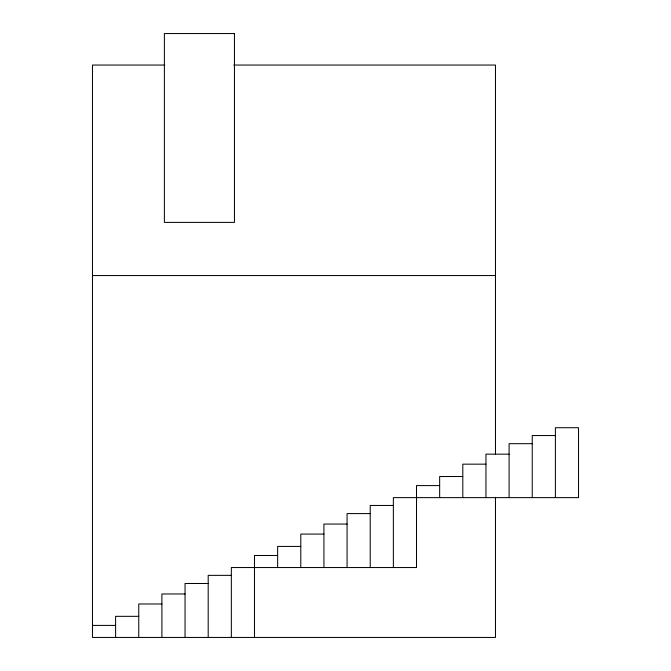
<?xml version="1.0" encoding="UTF-8"?>
<svg xmlns="http://www.w3.org/2000/svg" width="671" height="671" viewBox="0 0 671 671"><rect width="100%" height="100%" fill="white"/><g stroke="black" fill="none" stroke-linecap="round" stroke-linejoin="round"><path stroke-width="1.01" d="M164.689 65.045L92.464 65.045L92.464 637.45L495.475 637.45L495.475 497.295M233.776 65.045L495.475 65.045L495.475 454.41M92.464 275.555L495.475 275.555M555.395 435.546L532.246 435.546L532.246 497.63M532.246 443.674L509.096 443.674L509.096 497.63M509.096 454.158L485.955 454.158L485.955 497.63M485.955 464.164L462.805 464.164L462.805 497.63M462.805 476.519L439.656 476.519L439.656 497.63M439.656 485.594L416.515 485.594L416.515 567.54L231.344 567.54L231.344 637.45M393.365 505.456L370.216 505.456L370.216 567.54M370.216 513.583L347.075 513.583L347.075 567.54M347.075 524.059L323.925 524.059L323.925 567.54M323.925 534.074L300.784 534.074L300.784 567.54M300.784 546.429L277.635 546.429L277.635 567.54M277.635 555.496L254.485 555.496L254.485 637.45M231.344 575.357L208.195 575.357L208.195 637.45M208.195 583.493L185.045 583.493L185.045 637.45M185.045 593.969L161.904 593.969L161.904 637.45M161.904 603.984L138.754 603.984L138.754 637.45M138.754 616.339L115.605 616.339L115.605 637.45M92.464 625.406L115.605 625.406M555.395 497.63L555.395 427.721L578.536 427.721L578.536 497.63L393.365 497.63L393.365 567.54M234.447 33.55L164.387 33.55L164.387 222.395L234.447 222.395L234.447 33.55"/></g></svg>
